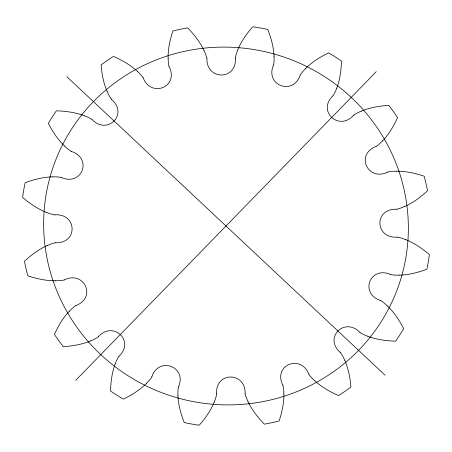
<?xml version="1.0" encoding="UTF-8"?>
<svg xmlns="http://www.w3.org/2000/svg" width="452" height="452" viewBox="0 0 452 452"><rect width="100%" height="100%" fill="white"/><g stroke="black" fill="none" stroke-linecap="round" stroke-linejoin="round"><path stroke-width="0.68" d="M235.379 58.246C236.854 80.405 206.536 80.58 206.88 58.715M216.621 393.754C215.146 371.595 245.464 371.42 245.12 393.285M178.489 386.974C187.32 366.758 158.968 355.944 151.849 376.708M273.511 65.026C264.674 85.236 293.043 96.056 300.151 75.292M115.175 363.916C111.977 372.578 110.757 381.855 110.582 391.048A205.49 200.925 15.8 0 0 123.43 399.11C131.781 395.065 139.775 390.053 146.392 383.499M336.825 88.084C340.023 79.422 341.243 70.145 341.418 60.952A205.49 200.925 15.8 0 0 328.57 52.89C320.219 56.935 312.225 61.947 305.608 68.501M237.752 49.889C241.266 41.341 246.662 33.68 252.77 26.775A205.49 200.925 15.8 0 1 267.725 29.436C271.143 38.024 273.646 47.081 274.087 56.353M214.248 402.111C210.734 410.659 205.338 418.32 199.23 425.225A205.49 200.925 15.8 0 1 184.275 422.563C180.856 413.976 178.354 404.919 177.913 395.647M119.096 356.159C135.261 340.723 112.853 320.361 98.372 336.717M332.904 95.841C316.739 111.277 339.147 131.639 353.628 115.283M69.314 311.191C62.981 317.925 58.218 325.999 54.46 334.407A205.49 200.925 15.8 0 0 63.246 346.644C72.586 346.057 81.953 344.452 90.654 340.91M382.686 140.809C389.019 134.075 393.782 126.001 397.54 117.593A205.49 200.925 15.8 0 0 388.754 105.356C379.414 105.943 370.047 107.548 361.346 111.09M75.738 380.324L376.262 71.676M75.976 305.529C97.044 297.427 84.061 270.223 64.32 279.873M376.024 146.471C354.956 154.573 367.939 181.777 387.68 172.127M47.302 245.492C38.804 249.301 31.239 254.934 24.459 261.262A205.49 200.925 15.8 0 0 27.838 275.81C36.753 278.782 46.087 280.816 55.517 280.828M404.698 206.507C413.196 202.699 420.761 197.066 427.541 190.738A205.49 200.925 15.8 0 0 424.162 176.19C415.247 173.218 405.913 171.184 396.483 171.172M55.698 242.786C78.275 243.368 77.072 213.361 54.884 214.824M396.302 209.214C373.719 208.649 374.917 238.628 397.116 237.176M52.494 176.828C43.115 177.139 33.894 179.472 25.137 182.749A205.49 200.925 15.8 0 0 22.6 197.394C29.736 203.49 37.612 208.864 46.341 212.4M399.506 275.172C408.885 274.861 418.106 272.528 426.863 269.251A205.49 200.925 15.8 0 0 429.4 254.606C422.264 248.51 414.388 243.136 405.659 239.6M61.342 177.495C81.829 186.523 92.841 158.624 71.495 151.476M390.658 274.505C370.16 265.488 359.159 293.365 380.505 300.523M84.106 115.644C75.247 112.407 65.789 111.102 56.393 110.819A205.49 200.925 15.8 0 0 48.324 123.334C52.579 131.622 57.799 139.527 64.512 146.041M367.894 336.356C376.753 339.593 386.211 340.898 395.607 341.181A205.49 200.925 15.8 0 0 403.676 328.666C399.421 320.378 394.2 312.473 387.488 305.959M92.055 119.582C107.39 135.493 128.718 114.277 111.633 99.48M359.945 332.418C344.599 316.507 323.282 337.712 340.367 352.52M137.318 71.269C130.334 64.947 122.063 60.201 113.469 56.427A205.49 200.925 15.8 0 0 101.101 64.902C101.813 74.117 103.581 83.343 107.271 91.858M314.682 380.731C321.666 387.053 329.937 391.799 338.531 395.573A205.49 200.925 15.8 0 0 350.899 387.098C350.187 377.883 348.419 368.657 344.729 360.142M66.913 76.761L385.087 375.239M143.165 77.874C151.228 98.22 179.218 86.857 169.178 66.738M308.835 374.126C300.772 353.78 272.782 365.143 282.822 385.262M204.027 50.449C200.004 42.002 194.174 34.533 187.682 27.849A205.49 200.925 15.8 0 0 172.89 30.996C169.963 39.714 167.997 48.861 168.104 58.093M247.973 401.551C251.996 409.998 257.826 417.467 264.318 424.151A205.49 200.925 15.8 0 0 279.11 421.004C282.037 412.286 284.003 403.139 283.896 393.907M71.439 151.573A38.437 37.584 15.8 0 1 64.568 145.985M52.5 176.907A38.437 37.584 15.8 0 1 61.359 177.382M54.861 214.932A38.437 37.584 15.8 0 1 46.37 212.327M47.336 245.56A38.437 37.584 15.8 0 1 55.669 242.679M64.342 279.98A38.437 37.584 15.8 0 1 55.523 280.748M69.376 311.242A38.437 37.584 15.8 0 1 75.908 305.439M98.434 336.808A38.437 37.584 15.8 0 1 90.62 340.836M115.254 363.945A38.437 37.584 15.8 0 1 119 356.103M151.945 376.77A38.437 37.584 15.8 0 1 146.335 383.437M177.998 395.647A38.437 37.584 15.8 0 1 178.376 386.957M216.734 393.777A38.437 37.584 15.8 0 1 214.175 402.077M248.046 401.517A38.437 37.584 15.8 0 1 245.007 393.308M282.929 385.24A38.437 37.584 15.8 0 1 283.816 393.907M314.739 380.674A38.437 37.584 15.8 0 1 308.744 374.194M340.458 352.458A38.437 37.584 15.8 0 1 344.656 360.171M367.922 336.277A38.437 37.584 15.8 0 1 359.882 332.514M380.561 300.427A38.437 37.584 15.8 0 1 387.432 306.015M399.5 275.093A38.437 37.584 15.8 0 1 390.641 274.618M397.138 237.068A38.437 37.584 15.8 0 1 405.63 239.673M404.664 206.44A38.437 37.584 15.8 0 1 396.331 209.321M387.658 172.02A38.437 37.584 15.8 0 1 396.477 171.251M382.624 140.758A38.437 37.584 15.8 0 1 376.092 146.561M353.566 115.192A38.437 37.584 15.8 0 1 361.38 111.164M336.746 88.055A38.437 37.584 15.8 0 1 333 95.897M300.055 75.23A38.437 37.584 15.8 0 1 305.665 68.563M274.002 56.353A38.437 37.584 15.8 0 1 273.624 65.043M235.266 58.223A38.437 37.584 15.8 0 1 237.825 49.923M203.954 50.483A38.437 37.584 15.8 0 1 206.993 58.692M169.071 66.76A38.437 37.584 15.8 0 1 168.184 58.093M137.261 71.326A38.437 37.584 15.8 0 1 143.256 77.806M111.542 99.542A38.437 37.584 15.8 0 1 107.344 91.829M84.078 115.723A38.437 37.584 15.8 0 1 92.118 119.486M88.75 342.198A182.659 178.596 15.8 0 0 398.607 285.704A182.659 178.596 15.8 0 0 190.642 50.099A182.659 178.596 15.8 0 0 88.75 342.198"/></g></svg>
